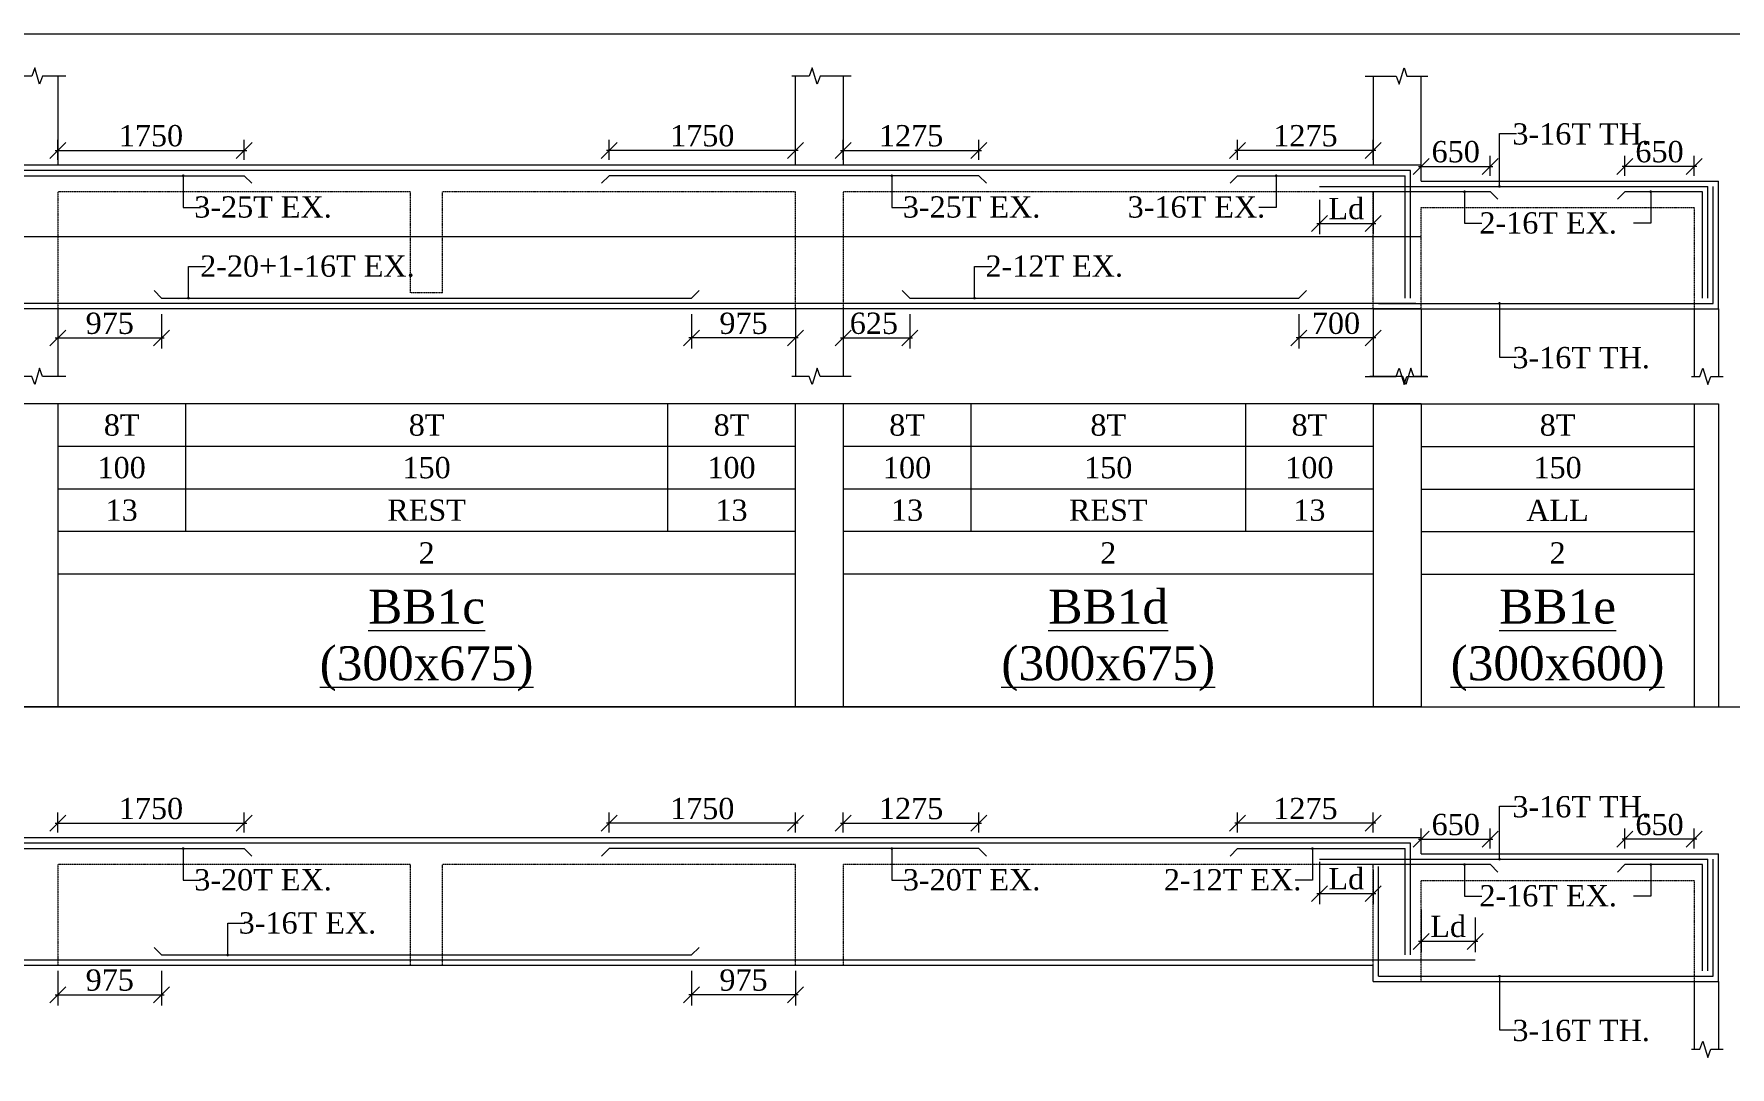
# Model space of a CAD drawing. Header units: inches. Extents: x 11017527 to 11245450, y -2821070 to -2693013.
# Drawn here: x 11069366 to 11085304, y -2703074 to -2693363 of the extents above; entities that cross this region are included whole.
import ezdxf
from ezdxf.enums import TextEntityAlignment as Align

# ---------------------------------------------------------------- set-up
doc = ezdxf.new("R2010")
doc.units = ezdxf.units.IN
doc.header["$LTSCALE"] = 0.5
doc.header["$MEASUREMENT"] = 0
doc.linetypes.add('HIDDEN', pattern=[9.525, 6.35, -3.175])
doc.layers.get('0').update_dxf_attribs({"lineweight": 0})
for name, color, linetype, lineweight in [('S-CUT OUT LINE', 9, 'Continuous', 9), ('S-DIM L.S.', 4, 'Continuous', 9), ('S-L.S.SECTION', 5, 'Continuous', 9), ('S-L.S.SLAB LINE', 8, 'HIDDEN', 5), ('S-L.S.STEEL', 6, 'Continuous', 15), ('S-SECTION MARK', 7, 'Continuous', 0), ('S-SHEET', 251, 'Continuous', 0), ('S-TEXT', 7, 'Continuous', 0), ('S-TEXT L.S. BEAM NO.', 30, 'Continuous', 5), ('S-TEXT. L.S.', 7, 'Continuous', 13)]:
    doc.layers.add(name, color=color, linetype=linetype, lineweight=lineweight)
doc.styles.add('135', font='arial.ttf', dxfattribs={"width": 0.8, "height": 135})
doc.styles.get("Standard").update_dxf_attribs({"font": 'times.ttf'})
doc.styles.add('TEXT', font='times.ttf')
doc.dimstyles.new('75', dxfattribs={"dimtxt": 135, "dimasz": 90, "dimexe": 0.1, "dimexo": 0.03, "dimgap": 0.09, "dimtad": 1, "dimdec": 0, "dimzin": 0, "dimdsep": 46, "dimtxsty": '135', "dimblk": 'ARCHTICK', "dimcen": 0.09, "dimclrd": 256, "dimclre": 256, "dimclrt": 256, "dimadec": 0, "dimazin": 0, "dimtfac": 1, "dimtdec": 0, "dimtofl": 0, "dimtmove": 1, "dimatfit": 3, "dimldrblk": 'DOTSMALL', "dimfxl": 1, "dimtolj": 1, "dimtzin": 0, "dimlwd": -1, "dimlwe": -1, "dimarcsym": 0})
doc.dimstyles.new('SETU_1', dxfattribs={"dimtxt": 200, "dimasz": 150, "dimexe": 100, "dimexo": 50, "dimgap": 35, "dimtad": 1, "dimdec": 0, "dimzin": 0, "dimdsep": 46, "dimtxsty": 'Standard', "dimblk": 'OBLIQUE', "dimcen": 150, "dimdle": 25, "dimclrd": 4, "dimclre": 7, "dimclrt": 256, "dimadec": 0, "dimazin": 0, "dimtfac": 1, "dimtdec": 0, "dimtofl": 0, "dimtmove": 1, "dimatfit": 3, "dimfxl": 1, "dimtolj": 1, "dimtzin": 0, "dimlwd": -1, "dimlwe": 5, "dimarcsym": 1})

# ---------------------------------------------------------------- blocks, each defined once
blk = doc.blocks.new('_Oblique')
at = {"color": 0, "linetype": 'ByBlock', "lineweight": -2}
blk.add_line((-0.5, -0.5), (0.5, 0.5), dxfattribs=at)
blk = doc.blocks.new('*D451')
at = {"layer": 'S-DIM L.S.', "color": 7, "lineweight": 5, "transparency": 16777216}
for p, q in [((11080676, -2694546), (11080676, -2694358)), ((11081951, -2694546), (11081951, -2694358))]:
    blk.add_line(p, q, dxfattribs=at)
at = {"layer": 'S-DIM L.S.', "color": 7, "transparency": 16777216}
blk.add_line((11081976, -2694458), (11080651, -2694458), dxfattribs=at)
at = {"layer": 'S-DIM L.S.', "color": 7, "transparency": 16777216, "xscale": 150, "yscale": 150, "zscale": 150, "rotation": 180}
blk.add_blockref('_Oblique', (11080676, -2694458), dxfattribs=at)
at = {"layer": 'S-DIM L.S.', "color": 7, "transparency": 16777216, "xscale": 150, "yscale": 150, "zscale": 150}
blk.add_blockref('_Oblique', (11081951, -2694458), dxfattribs=at)
at = {"layer": 'S-DIM L.S.', "transparency": 16777216, "insert": (11081314, -2694321), "char_height": 200, "attachment_point": 5, "style": 'TEXT'}
blk.add_mtext('\\A1;1275', dxfattribs=at)
blk = doc.blocks.new('*D452')
at = {"layer": 'S-DIM L.S.', "color": 7, "lineweight": 5, "transparency": 16777216}
for p, q in [((11081251, -2695996), (11081251, -2696321)), ((11081951, -2695996), (11081951, -2696321))]:
    blk.add_line(p, q, dxfattribs=at)
at = {"layer": 'S-DIM L.S.', "color": 7, "transparency": 16777216}
blk.add_line((11081976, -2696221), (11081226, -2696221), dxfattribs=at)
at = {"layer": 'S-DIM L.S.', "color": 7, "transparency": 16777216, "xscale": 150, "yscale": 150, "zscale": 150, "rotation": 180}
blk.add_blockref('_Oblique', (11081251, -2696221), dxfattribs=at)
at = {"layer": 'S-DIM L.S.', "color": 7, "transparency": 16777216, "xscale": 150, "yscale": 150, "zscale": 150}
blk.add_blockref('_Oblique', (11081951, -2696221), dxfattribs=at)
at = {"layer": 'S-DIM L.S.', "transparency": 16777216, "insert": (11081601, -2696084), "char_height": 200, "attachment_point": 5, "style": 'TEXT'}
blk.add_mtext('\\A1;700', dxfattribs=at)
blk = doc.blocks.new('*D453')
at = {"layer": 'S-DIM L.S.', "color": 7, "lineweight": 5, "transparency": 16777216}
for p, q in [((11076971, -2694546), (11076971, -2694358)), ((11078246, -2694546), (11078246, -2694358))]:
    blk.add_line(p, q, dxfattribs=at)
at = {"layer": 'S-DIM L.S.', "color": 7, "transparency": 16777216}
blk.add_line((11076946, -2694458), (11078271, -2694458), dxfattribs=at)
at = {"layer": 'S-DIM L.S.', "color": 7, "transparency": 16777216, "xscale": 150, "yscale": 150, "zscale": 150, "rotation": 180}
blk.add_blockref('_Oblique', (11076971, -2694458), dxfattribs=at)
at = {"layer": 'S-DIM L.S.', "color": 7, "transparency": 16777216, "xscale": 150, "yscale": 150, "zscale": 150}
blk.add_blockref('_Oblique', (11078246, -2694458), dxfattribs=at)
at = {"layer": 'S-DIM L.S.', "transparency": 16777216, "insert": (11077609, -2694321), "char_height": 200, "attachment_point": 5, "style": 'TEXT'}
blk.add_mtext('\\A1;1275', dxfattribs=at)
blk = doc.blocks.new('*D454')
at = {"layer": 'S-DIM L.S.', "color": 7, "lineweight": 5, "transparency": 16777216}
for p, q in [((11076971, -2695996), (11076971, -2696321)), ((11077596, -2695996), (11077596, -2696321))]:
    blk.add_line(p, q, dxfattribs=at)
at = {"layer": 'S-DIM L.S.', "color": 7, "transparency": 16777216}
blk.add_line((11076946, -2696221), (11077621, -2696221), dxfattribs=at)
at = {"layer": 'S-DIM L.S.', "color": 7, "transparency": 16777216, "xscale": 150, "yscale": 150, "zscale": 150, "rotation": 180}
blk.add_blockref('_Oblique', (11076971, -2696221), dxfattribs=at)
at = {"layer": 'S-DIM L.S.', "color": 7, "transparency": 16777216, "xscale": 150, "yscale": 150, "zscale": 150}
blk.add_blockref('_Oblique', (11077596, -2696221), dxfattribs=at)
at = {"layer": 'S-DIM L.S.', "transparency": 16777216, "insert": (11077259, -2696084), "char_height": 200, "attachment_point": 5, "style": 'TEXT'}
blk.add_mtext('\\A1;625', dxfattribs=at)
blk = doc.blocks.new('*D455')
at = {"layer": 'S-DIM L.S.', "color": 7, "lineweight": 5, "transparency": 16777216}
for p, q in [((11074771, -2694546), (11074771, -2694358)), ((11076521, -2694546), (11076521, -2694358))]:
    blk.add_line(p, q, dxfattribs=at)
at = {"layer": 'S-DIM L.S.', "color": 7, "transparency": 16777216}
blk.add_line((11076546, -2694458), (11074746, -2694458), dxfattribs=at)
at = {"layer": 'S-DIM L.S.', "color": 7, "transparency": 16777216, "xscale": 150, "yscale": 150, "zscale": 150, "rotation": 180}
blk.add_blockref('_Oblique', (11074771, -2694458), dxfattribs=at)
at = {"layer": 'S-DIM L.S.', "color": 7, "transparency": 16777216, "xscale": 150, "yscale": 150, "zscale": 150}
blk.add_blockref('_Oblique', (11076521, -2694458), dxfattribs=at)
at = {"layer": 'S-DIM L.S.', "transparency": 16777216, "insert": (11075646, -2694321), "char_height": 200, "attachment_point": 5, "style": 'TEXT'}
blk.add_mtext('\\A1;1750', dxfattribs=at)
blk = doc.blocks.new('*D456')
at = {"layer": 'S-DIM L.S.', "color": 7, "lineweight": 5, "transparency": 16777216}
for p, q in [((11075546, -2695996), (11075546, -2696321)), ((11076521, -2695996), (11076521, -2696321))]:
    blk.add_line(p, q, dxfattribs=at)
at = {"layer": 'S-DIM L.S.', "color": 7, "transparency": 16777216}
blk.add_line((11076546, -2696221), (11075521, -2696221), dxfattribs=at)
at = {"layer": 'S-DIM L.S.', "color": 7, "transparency": 16777216, "xscale": 150, "yscale": 150, "zscale": 150, "rotation": 180}
blk.add_blockref('_Oblique', (11075546, -2696221), dxfattribs=at)
at = {"layer": 'S-DIM L.S.', "color": 7, "transparency": 16777216, "xscale": 150, "yscale": 150, "zscale": 150}
blk.add_blockref('_Oblique', (11076521, -2696221), dxfattribs=at)
at = {"layer": 'S-DIM L.S.', "transparency": 16777216, "insert": (11076034, -2696084), "char_height": 200, "attachment_point": 5, "style": 'TEXT'}
blk.add_mtext('\\A1;975', dxfattribs=at)
blk = doc.blocks.new('*D457')
at = {"layer": 'S-DIM L.S.', "color": 7, "lineweight": 5, "transparency": 16777216}
for p, q in [((11069591, -2694546), (11069591, -2694358)), ((11071341, -2694546), (11071341, -2694358))]:
    blk.add_line(p, q, dxfattribs=at)
at = {"layer": 'S-DIM L.S.', "color": 7, "transparency": 16777216}
blk.add_line((11069566, -2694458), (11071366, -2694458), dxfattribs=at)
at = {"layer": 'S-DIM L.S.', "color": 7, "transparency": 16777216, "xscale": 150, "yscale": 150, "zscale": 150, "rotation": 180}
blk.add_blockref('_Oblique', (11069591, -2694458), dxfattribs=at)
at = {"layer": 'S-DIM L.S.', "color": 7, "transparency": 16777216, "xscale": 150, "yscale": 150, "zscale": 150}
blk.add_blockref('_Oblique', (11071341, -2694458), dxfattribs=at)
at = {"layer": 'S-DIM L.S.', "transparency": 16777216, "insert": (11070466, -2694321), "char_height": 200, "attachment_point": 5, "style": 'TEXT'}
blk.add_mtext('\\A1;1750', dxfattribs=at)
blk = doc.blocks.new('*D458')
at = {"layer": 'S-DIM L.S.', "color": 7, "lineweight": 5, "transparency": 16777216}
for p, q in [((11069591, -2695996), (11069591, -2696321)), ((11070566, -2695996), (11070566, -2696321))]:
    blk.add_line(p, q, dxfattribs=at)
at = {"layer": 'S-DIM L.S.', "color": 7, "transparency": 16777216}
blk.add_line((11069566, -2696221), (11070591, -2696221), dxfattribs=at)
at = {"layer": 'S-DIM L.S.', "color": 7, "transparency": 16777216, "xscale": 150, "yscale": 150, "zscale": 150, "rotation": 180}
blk.add_blockref('_Oblique', (11069591, -2696221), dxfattribs=at)
at = {"layer": 'S-DIM L.S.', "color": 7, "transparency": 16777216, "xscale": 150, "yscale": 150, "zscale": 150}
blk.add_blockref('_Oblique', (11070566, -2696221), dxfattribs=at)
at = {"layer": 'S-DIM L.S.', "transparency": 16777216, "insert": (11070079, -2696084), "char_height": 200, "attachment_point": 5, "style": 'TEXT'}
blk.add_mtext('\\A1;975', dxfattribs=at)
blk = doc.blocks.new('_ArchTick')
at = {"color": 0, "linetype": 'ByBlock', "const_width": 0.15}
blk.add_lwpolyline([(-0.5, -0.5), (0.5, 0.5)], dxfattribs=at)
blk = doc.blocks.new('*D461')
at = {"layer": 'S-DIM L.S.', "color": 7, "lineweight": 5, "transparency": 16777216}
for p, q in [((11084316, -2694696), (11084316, -2694508)), ((11084966, -2694696), (11084966, -2694508))]:
    blk.add_line(p, q, dxfattribs=at)
at = {"layer": 'S-DIM L.S.', "color": 7, "transparency": 16777216}
blk.add_line((11084991, -2694608), (11084291, -2694608), dxfattribs=at)
at = {"layer": 'S-DIM L.S.', "color": 7, "transparency": 16777216, "xscale": 150, "yscale": 150, "zscale": 150, "rotation": 180}
blk.add_blockref('_Oblique', (11084316, -2694608), dxfattribs=at)
at = {"layer": 'S-DIM L.S.', "color": 7, "transparency": 16777216, "xscale": 150, "yscale": 150, "zscale": 150}
blk.add_blockref('_Oblique', (11084966, -2694608), dxfattribs=at)
at = {"layer": 'S-DIM L.S.', "transparency": 16777216, "insert": (11084641, -2694471), "char_height": 200, "attachment_point": 5, "style": 'TEXT'}
blk.add_mtext('\\A1;650', dxfattribs=at)
blk = doc.blocks.new('*D462')
at = {"layer": 'S-DIM L.S.', "color": 7, "lineweight": 5, "transparency": 16777216}
for p, q in [((11082401, -2694696), (11082401, -2694508)), ((11083051, -2694696), (11083051, -2694508))]:
    blk.add_line(p, q, dxfattribs=at)
at = {"layer": 'S-DIM L.S.', "color": 7, "transparency": 16777216}
blk.add_line((11082376, -2694608), (11083076, -2694608), dxfattribs=at)
at = {"layer": 'S-DIM L.S.', "color": 7, "transparency": 16777216, "xscale": 150, "yscale": 150, "zscale": 150, "rotation": 180}
blk.add_blockref('_Oblique', (11082401, -2694608), dxfattribs=at)
at = {"layer": 'S-DIM L.S.', "color": 7, "transparency": 16777216, "xscale": 150, "yscale": 150, "zscale": 150}
blk.add_blockref('_Oblique', (11083051, -2694608), dxfattribs=at)
at = {"layer": 'S-DIM L.S.', "transparency": 16777216, "insert": (11082726, -2694471), "char_height": 200, "attachment_point": 5, "style": 'TEXT'}
blk.add_mtext('\\A1;650', dxfattribs=at)
blk = doc.blocks.new('*D391')
at = {"layer": 'S-DIM L.S.', "color": 7, "lineweight": 5, "transparency": 16777216}
for p, q in [((11081951, -2694846), (11081951, -2695245)), ((11081445, -2694921), (11081445, -2695245))]:
    blk.add_line(p, q, dxfattribs=at)
at = {"layer": 'S-DIM L.S.', "color": 7, "transparency": 16777216}
blk.add_line((11081420, -2695145), (11081976, -2695145), dxfattribs=at)
at = {"layer": 'S-DIM L.S.', "color": 7, "transparency": 16777216, "xscale": 150, "yscale": 150, "zscale": 150, "rotation": 180}
blk.add_blockref('_Oblique', (11081445, -2695145), dxfattribs=at)
at = {"layer": 'S-DIM L.S.', "color": 7, "transparency": 16777216, "xscale": 150, "yscale": 150, "zscale": 150}
blk.add_blockref('_Oblique', (11081951, -2695145), dxfattribs=at)
at = {"layer": 'S-DIM L.S.', "transparency": 16777216, "insert": (11081698, -2695006), "char_height": 200, "attachment_point": 5, "style": 'TEXT'}
blk.add_mtext('\\A1;Ld', dxfattribs=at)
blk = doc.blocks.new('*D399')
at = {"layer": 'S-DIM L.S.', "color": 7, "transparency": 16777216}
blk.add_line((11084991, -2700932), (11084291, -2700932), dxfattribs=at)
at = {"layer": 'S-DIM L.S.', "color": 7, "lineweight": 5, "transparency": 16777216}
for p, q in [((11084316, -2701020), (11084316, -2700832)), ((11084966, -2701020), (11084966, -2700832))]:
    blk.add_line(p, q, dxfattribs=at)
at = {"layer": 'S-DIM L.S.', "color": 7, "transparency": 16777216, "xscale": 150, "yscale": 150, "zscale": 150, "rotation": 180}
blk.add_blockref('_Oblique', (11084316, -2700932), dxfattribs=at)
at = {"layer": 'S-DIM L.S.', "color": 7, "transparency": 16777216, "xscale": 150, "yscale": 150, "zscale": 150}
blk.add_blockref('_Oblique', (11084966, -2700932), dxfattribs=at)
at = {"layer": 'S-DIM L.S.', "transparency": 16777216, "insert": (11084641, -2700795), "char_height": 200, "attachment_point": 5, "style": 'TEXT'}
blk.add_mtext('\\A1;650', dxfattribs=at)
blk = doc.blocks.new('*D400')
at = {"layer": 'S-DIM L.S.', "color": 7, "transparency": 16777216}
blk.add_line((11082376, -2700932), (11083076, -2700932), dxfattribs=at)
at = {"layer": 'S-DIM L.S.', "color": 7, "lineweight": 5, "transparency": 16777216}
for p, q in [((11082401, -2701020), (11082401, -2700832)), ((11083051, -2701020), (11083051, -2700832))]:
    blk.add_line(p, q, dxfattribs=at)
at = {"layer": 'S-DIM L.S.', "color": 7, "transparency": 16777216, "xscale": 150, "yscale": 150, "zscale": 150, "rotation": 180}
blk.add_blockref('_Oblique', (11082401, -2700932), dxfattribs=at)
at = {"layer": 'S-DIM L.S.', "color": 7, "transparency": 16777216, "xscale": 150, "yscale": 150, "zscale": 150}
blk.add_blockref('_Oblique', (11083051, -2700932), dxfattribs=at)
at = {"layer": 'S-DIM L.S.', "transparency": 16777216, "insert": (11082726, -2700795), "char_height": 200, "attachment_point": 5, "style": 'TEXT'}
blk.add_mtext('\\A1;650', dxfattribs=at)
blk = doc.blocks.new('*D402')
at = {"layer": 'S-DIM L.S.', "color": 7, "transparency": 16777216}
blk.add_line((11081976, -2700782), (11080651, -2700782), dxfattribs=at)
at = {"layer": 'S-DIM L.S.', "color": 7, "lineweight": 5, "transparency": 16777216}
for p, q in [((11080676, -2700870), (11080676, -2700682)), ((11081951, -2700870), (11081951, -2700682))]:
    blk.add_line(p, q, dxfattribs=at)
at = {"layer": 'S-DIM L.S.', "color": 7, "transparency": 16777216, "xscale": 150, "yscale": 150, "zscale": 150, "rotation": 180}
blk.add_blockref('_Oblique', (11080676, -2700782), dxfattribs=at)
at = {"layer": 'S-DIM L.S.', "color": 7, "transparency": 16777216, "xscale": 150, "yscale": 150, "zscale": 150}
blk.add_blockref('_Oblique', (11081951, -2700782), dxfattribs=at)
at = {"layer": 'S-DIM L.S.', "transparency": 16777216, "insert": (11081314, -2700645), "char_height": 200, "attachment_point": 5, "style": 'TEXT'}
blk.add_mtext('\\A1;1275', dxfattribs=at)
blk = doc.blocks.new('*D403')
at = {"layer": 'S-DIM L.S.', "color": 7, "transparency": 16777216}
blk.add_line((11076946, -2700782), (11078271, -2700782), dxfattribs=at)
at = {"layer": 'S-DIM L.S.', "color": 7, "lineweight": 5, "transparency": 16777216}
for p, q in [((11076971, -2700870), (11076971, -2700682)), ((11078246, -2700870), (11078246, -2700682))]:
    blk.add_line(p, q, dxfattribs=at)
at = {"layer": 'S-DIM L.S.', "color": 7, "transparency": 16777216, "xscale": 150, "yscale": 150, "zscale": 150, "rotation": 180}
blk.add_blockref('_Oblique', (11076971, -2700782), dxfattribs=at)
at = {"layer": 'S-DIM L.S.', "color": 7, "transparency": 16777216, "xscale": 150, "yscale": 150, "zscale": 150}
blk.add_blockref('_Oblique', (11078246, -2700782), dxfattribs=at)
at = {"layer": 'S-DIM L.S.', "transparency": 16777216, "insert": (11077609, -2700645), "char_height": 200, "attachment_point": 5, "style": 'TEXT'}
blk.add_mtext('\\A1;1275', dxfattribs=at)
blk = doc.blocks.new('*D404')
at = {"layer": 'S-DIM L.S.', "color": 7, "transparency": 16777216}
blk.add_line((11076546, -2700782), (11074746, -2700782), dxfattribs=at)
at = {"layer": 'S-DIM L.S.', "color": 7, "lineweight": 5, "transparency": 16777216}
for p, q in [((11074771, -2700870), (11074771, -2700682)), ((11076521, -2700870), (11076521, -2700682))]:
    blk.add_line(p, q, dxfattribs=at)
at = {"layer": 'S-DIM L.S.', "color": 7, "transparency": 16777216, "xscale": 150, "yscale": 150, "zscale": 150, "rotation": 180}
blk.add_blockref('_Oblique', (11074771, -2700782), dxfattribs=at)
at = {"layer": 'S-DIM L.S.', "color": 7, "transparency": 16777216, "xscale": 150, "yscale": 150, "zscale": 150}
blk.add_blockref('_Oblique', (11076521, -2700782), dxfattribs=at)
at = {"layer": 'S-DIM L.S.', "transparency": 16777216, "insert": (11075646, -2700645), "char_height": 200, "attachment_point": 5, "style": 'TEXT'}
blk.add_mtext('\\A1;1750', dxfattribs=at)
blk = doc.blocks.new('*D405')
at = {"layer": 'S-DIM L.S.', "color": 7, "lineweight": 5, "transparency": 16777216}
for p, q in [((11075546, -2702170), (11075546, -2702494)), ((11076521, -2702170), (11076521, -2702494))]:
    blk.add_line(p, q, dxfattribs=at)
at = {"layer": 'S-DIM L.S.', "color": 7, "transparency": 16777216}
blk.add_line((11076546, -2702394), (11075521, -2702394), dxfattribs=at)
at = {"layer": 'S-DIM L.S.', "color": 7, "transparency": 16777216, "xscale": 150, "yscale": 150, "zscale": 150, "rotation": 180}
blk.add_blockref('_Oblique', (11075546, -2702394), dxfattribs=at)
at = {"layer": 'S-DIM L.S.', "color": 7, "transparency": 16777216, "xscale": 150, "yscale": 150, "zscale": 150}
blk.add_blockref('_Oblique', (11076521, -2702394), dxfattribs=at)
at = {"layer": 'S-DIM L.S.', "transparency": 16777216, "insert": (11076034, -2702257), "char_height": 200, "attachment_point": 5, "style": 'TEXT'}
blk.add_mtext('\\A1;975', dxfattribs=at)
blk = doc.blocks.new('*D406')
at = {"layer": 'S-DIM L.S.', "color": 7, "transparency": 16777216}
blk.add_line((11069566, -2700782), (11071366, -2700782), dxfattribs=at)
at = {"layer": 'S-DIM L.S.', "color": 7, "lineweight": 5, "transparency": 16777216}
for p, q in [((11069591, -2700870), (11069591, -2700682)), ((11071341, -2700870), (11071341, -2700682))]:
    blk.add_line(p, q, dxfattribs=at)
at = {"layer": 'S-DIM L.S.', "color": 7, "transparency": 16777216, "xscale": 150, "yscale": 150, "zscale": 150, "rotation": 180}
blk.add_blockref('_Oblique', (11069591, -2700782), dxfattribs=at)
at = {"layer": 'S-DIM L.S.', "color": 7, "transparency": 16777216, "xscale": 150, "yscale": 150, "zscale": 150}
blk.add_blockref('_Oblique', (11071341, -2700782), dxfattribs=at)
at = {"layer": 'S-DIM L.S.', "transparency": 16777216, "insert": (11070466, -2700645), "char_height": 200, "attachment_point": 5, "style": 'TEXT'}
blk.add_mtext('\\A1;1750', dxfattribs=at)
blk = doc.blocks.new('*D407')
at = {"layer": 'S-DIM L.S.', "color": 7, "lineweight": 5, "transparency": 16777216}
for p, q in [((11069591, -2702170), (11069591, -2702494)), ((11070566, -2702170), (11070566, -2702494))]:
    blk.add_line(p, q, dxfattribs=at)
at = {"layer": 'S-DIM L.S.', "color": 7, "transparency": 16777216}
blk.add_line((11069566, -2702394), (11070591, -2702394), dxfattribs=at)
at = {"layer": 'S-DIM L.S.', "color": 7, "transparency": 16777216, "xscale": 150, "yscale": 150, "zscale": 150, "rotation": 180}
blk.add_blockref('_Oblique', (11069591, -2702394), dxfattribs=at)
at = {"layer": 'S-DIM L.S.', "color": 7, "transparency": 16777216, "xscale": 150, "yscale": 150, "zscale": 150}
blk.add_blockref('_Oblique', (11070566, -2702394), dxfattribs=at)
at = {"layer": 'S-DIM L.S.', "transparency": 16777216, "insert": (11070079, -2702257), "char_height": 200, "attachment_point": 5, "style": 'TEXT'}
blk.add_mtext('\\A1;975', dxfattribs=at)
blk = doc.blocks.new('*D411')
at = {"layer": 'S-DIM L.S.', "color": 7, "lineweight": 5, "transparency": 16777216}
for p, q in [((11082401, -2701593), (11082401, -2701993)), ((11082908, -2701668), (11082908, -2701993))]:
    blk.add_line(p, q, dxfattribs=at)
at = {"layer": 'S-DIM L.S.', "color": 7, "transparency": 16777216}
blk.add_line((11082933, -2701893), (11082376, -2701893), dxfattribs=at)
at = {"layer": 'S-DIM L.S.', "color": 7, "transparency": 16777216, "xscale": 150, "yscale": 150, "zscale": 150, "rotation": 180}
blk.add_blockref('_Oblique', (11082401, -2701893), dxfattribs=at)
at = {"layer": 'S-DIM L.S.', "color": 7, "transparency": 16777216, "xscale": 150, "yscale": 150, "zscale": 150}
blk.add_blockref('_Oblique', (11082908, -2701893), dxfattribs=at)
at = {"layer": 'S-DIM L.S.', "transparency": 16777216, "insert": (11082655, -2701753), "char_height": 200, "attachment_point": 5, "style": 'TEXT'}
blk.add_mtext('\\A1;Ld', dxfattribs=at)
blk = doc.blocks.new('*D412')
at = {"layer": 'S-DIM L.S.', "color": 7, "lineweight": 5, "transparency": 16777216}
for p, q in [((11081445, -2701145), (11081445, -2701544)), ((11081951, -2701220), (11081951, -2701544))]:
    blk.add_line(p, q, dxfattribs=at)
at = {"layer": 'S-DIM L.S.', "color": 7, "transparency": 16777216}
blk.add_line((11081976, -2701444), (11081420, -2701444), dxfattribs=at)
at = {"layer": 'S-DIM L.S.', "color": 7, "transparency": 16777216, "xscale": 150, "yscale": 150, "zscale": 150, "rotation": 180}
blk.add_blockref('_Oblique', (11081445, -2701444), dxfattribs=at)
at = {"layer": 'S-DIM L.S.', "color": 7, "transparency": 16777216, "xscale": 150, "yscale": 150, "zscale": 150}
blk.add_blockref('_Oblique', (11081951, -2701444), dxfattribs=at)
at = {"layer": 'S-DIM L.S.', "transparency": 16777216, "insert": (11081698, -2701305), "char_height": 200, "attachment_point": 5, "style": 'TEXT'}
blk.add_mtext('\\A1;Ld', dxfattribs=at)

msp = doc.modelspace()

# ---------------------------------------------------------------- linework, layer by layer
at = {"layer": 'S-CUT OUT LINE'}
for points, elevation in [([(11069666.365, -2693759.554), (11069448.086, -2693759.554), (11069420.116, -2693836.402), (11069373.439, -2693682.706), (11069345.469, -2693759.554), (11069108.846, -2693759.554)], 0.046), ([(11077046.365, -2693759.554), (11076753.086, -2693759.554), (11076725.116, -2693836.402), (11076678.439, -2693682.706), (11076650.469, -2693759.554), (11076488.846, -2693759.554)], 0.046), ([(11081876.365, -2693759.554), (11082165.573, -2693759.554), (11082193.543, -2693836.402), (11082240.22, -2693682.706), (11082268.191, -2693759.554), (11082464.351, -2693759.554)], 0.008), ([(11069666.365, -2696582.323), (11069448.086, -2696582.323), (11069420.116, -2696505.476), (11069373.439, -2696659.171), (11069345.469, -2696582.323), (11069108.846, -2696582.323)], 0.046), ([(11077046.365, -2696582.323), (11076753.086, -2696582.323), (11076725.116, -2696505.476), (11076678.439, -2696659.171), (11076650.469, -2696582.323), (11076488.846, -2696582.323)], 0.046), ([(11081876.365, -2696582.371), (11082165.573, -2696582.371), (11082193.543, -2696505.524), (11082240.22, -2696659.219), (11082268.191, -2696582.371), (11082464.351, -2696582.371)], 0.018), ([(11082456.698, -2696582.323), (11082333.086, -2696582.323), (11082305.116, -2696505.476), (11082258.439, -2696659.171), (11082230.469, -2696582.323), (11081918.842, -2696582.323)], 0.046), ([(11084941.26, -2696582.385), (11085019.8, -2696582.385), (11085047.771, -2696505.537), (11085094.448, -2696659.233), (11085122.418, -2696582.385), (11085238.36, -2696582.385)], 0.021), ([(11084941.26, -2702906.098), (11085019.8, -2702906.098), (11085047.771, -2702829.25), (11085094.448, -2702982.945), (11085122.418, -2702906.098), (11085238.36, -2702906.098)], 0.054)]:
    msp.add_lwpolyline(points, dxfattribs=dict(at, elevation=elevation))
at = {"layer": 'S-L.S.SECTION', "color": 1}
for p, q in [((11069591.365, -2693759.554, 0.041), (11069591.365, -2694595.939, 0.041)), ((11076521.365, -2694595.939, 0.024), (11076521.365, -2693759.554, 0.024)), ((11076971.365, -2693759.554, 0.024), (11076971.365, -2694595.939, 0.024)), ((11081951.365, -2693759.554, 0.008), (11081951.365, -2694595.939, 0.008)), ((11082401.365, -2694595.939, -0.021), (11082401.365, -2693759.554, -0.021)), ((11069591.365, -2695945.939, 0.041), (11069591.365, -2696582.323, 0.041)), ((11076521.365, -2695945.939, 0.024), (11076521.365, -2696582.323, 0.024)), ((11076971.365, -2695945.939, 0.024), (11076971.365, -2696582.323, 0.024)), ((11081951.365, -2695945.939, 0.024), (11081951.365, -2696582.323, 0.024)), ((11081951.365, -2695945.939, 0.03), (11081951.365, -2696582.371, 0.018)), ((11082401.365, -2695945.939, 0.024), (11082401.365, -2696582.323, 0.024)), ((11082401.365, -2695945.939, 0.001), (11082401.365, -2696582.371, -0.011)), ((11084965.782, -2695945.952, 0.034), (11084965.782, -2696582.385, 0.021)), ((11085195.782, -2695945.904, -0.001), (11085195.782, -2696582.337, -0.013)), ((11084965.782, -2702269.665, 0.067), (11084965.782, -2702906.098, 0.055)), ((11085195.782, -2702269.617, 0.032), (11085195.782, -2702906.049, 0.02))]:
    msp.add_line(p, q, dxfattribs=at)
at = {"layer": 'S-L.S.SECTION', "color": 5}
for p, q in [((11082401.365, -2694595.939, 0.008), (11063711.365, -2694595.939, 0.024)), ((11082401.365, -2694745.982, 0.024), (11082401.365, -2694595.939, 0.024)), ((11082401.365, -2694745.982, -0.005), (11085195.782, -2694745.952, -0.013)), ((11085195.782, -2695945.904, -0.001), (11085195.782, -2694745.952, -0.013)), ((11082401.365, -2695945.939, 0.008), (11061260.654, -2695945.939, 0.026)), ((11081951.365, -2695945.939, 0.008), (11085195.782, -2695945.904, -0.001)), ((11082401.365, -2700919.7, 0.018), (11063711.365, -2700919.7, 0.034)), ((11082401.365, -2701069.665, 0.034), (11082401.365, -2700919.7, 0.034)), ((11082401.365, -2701069.665, 0.034), (11085195.782, -2701069.665, 0.02)), ((11085195.782, -2702269.617, 0.032), (11085195.782, -2701069.665, 0.02)), ((11081951.361, -2702119.693, 0.034), (11064161.365, -2702119.693, 0.034)), ((11081951.365, -2702269.651, 0.06), (11081951.365, -2702119.693, 0.034)), ((11081951.365, -2702269.617, 0.06), (11085195.782, -2702269.617, 0.032)), ((11082401.365, -2702269.647, 0.036), (11082401.365, -2702269.647, 0.034))]:
    msp.add_line(p, q, dxfattribs=at)
at = {"layer": 'S-L.S.SLAB LINE', "linetype": 'HIDDEN', "ltscale": 0.8}
for p, q in [((11072906.365, -2694845.94, 0.032), (11069591.365, -2694845.94, 0.035)), ((11069591.365, -2694845.94, 0.024), (11069591.365, -2695945.939, 0.024)), ((11072906.365, -2695795.939, 0.024), (11072906.365, -2694845.94, 0.024)), ((11076521.365, -2694845.94, 0.029), (11073206.365, -2694845.94, 0.032)), ((11073206.365, -2695795.939, 0.024), (11073206.365, -2694845.94, 0.024)), ((11076521.365, -2695945.939, 0.024), (11076521.365, -2694845.94, 0.024)), ((11081951.361, -2694845.94, 0.024), (11076971.365, -2694845.94, 0.012)), ((11076971.365, -2694845.94, 0.007), (11076971.365, -2695945.939, 0.007)), ((11081951.361, -2695945.939, 0.024), (11081951.361, -2694845.94, 0.024)), ((11082401.365, -2694995.988, 0.004), (11084965.782, -2694995.956, 0.022)), ((11082401.365, -2695945.939, 0.001), (11082401.365, -2694995.988, -0.008)), ((11084965.782, -2694995.956, 0.007), (11084965.782, -2695945.904, 0.016)), ((11073206.365, -2695795.939, 0.016), (11072906.365, -2695795.939, 0.016)), ((11072906.365, -2701169.701, 0.043), (11069591.365, -2701169.701, 0.046)), ((11069591.365, -2701169.701, 0.034), (11069591.365, -2702119.693, 0.034)), ((11072906.365, -2702119.693, 0.034), (11072906.365, -2701169.701, 0.034)), ((11076521.365, -2701169.701, 0.04), (11073206.365, -2701169.701, 0.043)), ((11073206.365, -2702119.693, 0.034), (11073206.365, -2701169.701, 0.034)), ((11076521.365, -2702119.693, 0.034), (11076521.365, -2701169.701, 0.034)), ((11081951.361, -2701169.7, 0.035), (11076971.365, -2701169.701, 0.023)), ((11076971.365, -2701169.701, 0.018), (11076971.365, -2702119.693, 0.018)), ((11081951.361, -2702119.693, 0.034), (11081951.361, -2701169.7, 0.034)), ((11082401.365, -2701319.701, 0.037), (11084965.782, -2701319.669, 0.055)), ((11082401.365, -2702269.647, 0.034), (11082401.365, -2701319.701, 0.025)), ((11084965.782, -2701319.669, 0.04), (11084965.782, -2702269.617, 0.05))]:
    msp.add_line(p, q, dxfattribs=at)
at = {"layer": 'S-L.S.STEEL', "color": 1}
for p, q in [((11082301.365, -2694645.939, 0.008), (11063811.365, -2694645.939, 0.024)), ((11082301.365, -2695845.939, 0.024), (11082301.365, -2694645.939, 0.024)), ((11081444.978, -2694795.994, -0.002), (11085095.782, -2694795.952, -0.013)), ((11085095.782, -2695845.904, -0.001), (11085095.782, -2694795.952, -0.013)), ((11085145.782, -2695895.904, -0.001), (11085145.782, -2694795.952, -0.013)), ((11082351.365, -2695895.939, 0.008), (11059711.028, -2695895.939, 0.027)), ((11082001.365, -2695895.939, 0.008), (11085145.782, -2695895.904, -0.001)), ((11082301.365, -2700969.7, 0.018), (11063811.365, -2700969.7, 0.034)), ((11082301.365, -2702019.693, 0.034), (11082301.365, -2700969.7, 0.034)), ((11081444.978, -2701119.706, 0.031), (11085095.782, -2701119.665, 0.02)), ((11082001.365, -2702219.651, 0.058), (11082001.365, -2701189.75, 0.046)), ((11085095.782, -2702169.617, 0.032), (11085095.782, -2701119.665, 0.02)), ((11085145.782, -2702219.617, 0.032), (11085145.782, -2701119.665, 0.02)), ((11082907.744, -2702069.693, 0.018), (11063204.982, -2702069.693, 0.034)), ((11082001.365, -2702219.651, 0.041), (11085145.782, -2702219.617, 0.032))]:
    msp.add_line(p, q, dxfattribs=at)
at = {"layer": 'S-L.S.STEEL'}
for p, q in [((11067891.365, -2694695.939, 0.013), (11071341.365, -2694695.939, -0.027)), ((11071341.365, -2694695.939, 0.024), (11071412.373, -2694766.947, 0.024)), ((11074771.365, -2694695.939, 0.024), (11074700.356, -2694766.947, 0.024)), ((11078246.365, -2694695.939, 0.024), (11074771.365, -2694695.939, -0.027)), ((11078246.365, -2694695.939, 0.037), (11078317.373, -2694766.947, 0.037)), ((11080676.361, -2694695.939, 0.037), (11080605.352, -2694766.947, 0.037)), ((11080676.361, -2694695.939, 0.024), (11082251.365, -2694695.939, 0.007)), ((11082251.365, -2695845.939, 0.024), (11082251.365, -2694695.939, 0.024)), ((11083051.365, -2694845.995, -0.012), (11081444.978, -2694845.981, -0.027)), ((11083051.365, -2694845.995, -0.013), (11083122.373, -2694917.004, -0.013)), ((11084315.782, -2694845.943, 0.005), (11084244.773, -2694916.952, 0.005)), ((11085045.782, -2694845.952, -0.013), (11084315.782, -2694845.943, -0.008)), ((11085045.782, -2695845.904, -0.001), (11085045.782, -2694845.952, -0.013)), ((11082401.365, -2695270.939, 0.008), (11063711.365, -2695270.939, 0.024)), ((11070566.365, -2695845.939, 0.044), (11070495.356, -2695774.93, 0.044)), ((11075546.365, -2695845.939, 0.034), (11075617.373, -2695774.93, 0.034)), ((11077596.365, -2695845.939, 0.024), (11077525.356, -2695774.93, 0.024)), ((11081251.361, -2695845.939, 0.041), (11081322.369, -2695774.93, 0.041)), ((11070566.365, -2695845.939, 0.024), (11075546.365, -2695845.939, 0.024)), ((11077596.365, -2695845.939, -0.001), (11081251.361, -2695845.939, 0.024)), ((11067891.365, -2701019.7, 0.024), (11071341.365, -2701019.7, -0.016)), ((11071341.365, -2701019.7, 0.034), (11071412.373, -2701090.708, 0.034)), ((11074771.365, -2701019.7, 0.034), (11074700.356, -2701090.708, 0.034)), ((11078246.365, -2701019.7, 0.034), (11074771.365, -2701019.7, -0.016)), ((11078246.365, -2701019.7, 0.048), (11078317.373, -2701090.708, 0.048)), ((11080676.361, -2701019.7, 0.048), (11080605.352, -2701090.708, 0.048)), ((11080676.361, -2701019.7, 0.034), (11082251.365, -2701019.7, 0.017)), ((11082251.365, -2702019.693, 0.034), (11082251.365, -2701019.7, 0.034)), ((11083051.365, -2701169.708, 0.021), (11081444.978, -2701169.694, 0.007)), ((11083051.365, -2701169.708, 0.02), (11083122.373, -2701240.717, 0.02)), ((11084315.782, -2701169.656, 0.038), (11084244.773, -2701240.664, 0.038)), ((11085045.782, -2701169.665, 0.02), (11084315.782, -2701169.656, 0.025)), ((11085045.782, -2702169.617, 0.032), (11085045.782, -2701169.665, 0.02)), ((11070566.365, -2702019.693, 0.055), (11070495.356, -2701948.684, 0.055)), ((11070566.365, -2702019.693, 0.034), (11075546.365, -2702019.693, 0.034)), ((11075546.365, -2702019.693, 0.044), (11075617.373, -2701948.684, 0.044))]:
    msp.add_line(p, q, dxfattribs=at)
at = {"layer": 'S-SHEET'}
for p, q in [((11082400.811, -2696840.939, 0.007), (11063710.811, -2696840.939, 0.024)), ((11069590.811, -2696840.939, 0.007), (11069590.811, -2699686.726, 0.007)), ((11070790.811, -2696840.939, 0.007), (11070790.811, -2698040.939, 0.007)), ((11075320.811, -2696840.939, 0.007), (11075320.811, -2698040.939, 0.007)), ((11076520.811, -2696840.939, 0.007), (11076520.811, -2699686.726, 0.007)), ((11076970.811, -2696840.939, 0.012), (11076970.811, -2699686.726, 0.012)), ((11078170.811, -2696840.939, 0.007), (11078170.811, -2698040.939, 0.007)), ((11080750.811, -2696840.891, 0.007), (11080750.811, -2698040.939, 0.007)), ((11081950.811, -2696840.939, 0.007), (11081950.811, -2699686.726, 0.007)), ((11081950.811, -2696840.987, -0.004), (11085195.228, -2696840.952, -0.013)), ((11081950.811, -2696840.987, -0.016), (11081950.811, -2699686.774, -0.016)), ((11082400.811, -2696840.939, 0.007), (11082400.811, -2699686.726, 0.007)), ((11082400.811, -2696840.987, -0.028), (11082400.811, -2699686.774, -0.028)), ((11084965.228, -2696840.952, -0.013), (11084965.228, -2699686.74, -0.013)), ((11085195.228, -2696840.952, -0.03), (11085195.228, -2699686.74, -0.03)), ((11076520.811, -2697240.939, 0.023), (11069590.811, -2697240.939, 0.017)), ((11081950.811, -2697240.939, 0.024), (11076970.811, -2697240.939, 0.024)), ((11082400.811, -2697240.987, -0.019), (11084965.228, -2697240.952, -0.013)), ((11076520.811, -2697640.939, 0.023), (11069590.811, -2697640.939, 0.017)), ((11081950.811, -2697640.939, 0.024), (11076970.811, -2697640.939, 0.024)), ((11082400.811, -2697640.987, -0.019), (11084965.228, -2697640.952, -0.013)), ((11076520.811, -2698040.939, 0.023), (11069590.811, -2698040.939, 0.017)), ((11081950.811, -2698040.939, 0.024), (11076970.811, -2698040.939, 0.024)), ((11082400.811, -2698040.987, -0.019), (11084965.228, -2698040.952, -0.013)), ((11076520.811, -2698440.939, 0.023), (11069590.811, -2698440.939, 0.017)), ((11081950.811, -2698440.939, 0.024), (11076970.811, -2698440.939, 0.024)), ((11082400.811, -2698440.987, -0.019), (11084965.228, -2698440.952, -0.013)), ((11057421.852, -2699686.678, 0.001), (11115101.842, -2699686.678, 0.001)), ((11082400.811, -2699686.726, 0.007), (11063710.811, -2699686.726, 0.024)), ((11081950.811, -2699686.774, -0.004), (11085195.228, -2699686.74, -0.013))]:
    msp.add_line(p, q, dxfattribs=at)
msp.add_lwpolyline([(11115101.842, -2740705.393), (11057421.852, -2740705.393), (11057421.852, -2693362.917), (11115101.842, -2693362.917)], close=True, dxfattribs=at)

# ---------------------------------------------------------------- texts
at = {"layer": 'S-TEXT', "char_height": 200, "attachment_point": 5, "style": 'TEXT'}
for s, insert, width in [('8T', (11070190.811, -2697040.939, 0.014), 1200), ('8T', (11073055.811, -2697040.924, 0.018), 4530), ('8T', (11075920.811, -2697040.939, 0.014), 1200), ('8T', (11077570.811, -2697040.939, 0.014), 1200), ('8T', (11079460.811, -2697040.924, 0.018), 2580), ('8T', (11081350.811, -2697040.891, 0.014), 1200), ('8T', (11083683.02, -2697040.955, -0.015), 2564.41704), ('\\pt2025;100', (11070190.811, -2697440.939, 0.007), 1200), ('\\pxt9.000002;150', (11073055.811, -2697440.909, 0.009), 4530), ('\\pt2025;100', (11075920.811, -2697440.939, 0.007), 1200), ('\\pt2025;100', (11077570.811, -2697440.939, 0.007), 1200), ('\\pxt9.000002;150', (11079460.811, -2697440.909, 0.009), 2580), ('\\pt2025;100', (11081350.811, -2697440.891, 0.007), 1200), ('\\pxt9.000002;150', (11083683.02, -2697440.955, -0.013), 2564.41704), ('13', (11070190.811, -2697840.939, 0.006), 1200), ('REST', (11073055.811, -2697840.909, 0.009), 4530), ('13', (11075920.811, -2697840.939, 0.006), 1200), ('13', (11077570.811, -2697840.939, 0.006), 1200), ('REST', (11079460.811, -2697840.924, 0.017), 2580), ('13', (11081350.811, -2697840.891, 0.006), 1200), ('ALL', (11083683.02, -2697840.964, -0.013), 2564.41704), ('2', (11073055.811, -2698240.924, 0.015), 6930), ('2', (11079460.811, -2698240.924, 0.01), 4980), ('2', (11083683.02, -2698240.948, -0.014), 2564.41704)]:
    msp.add_mtext(s, dxfattribs=dict(at, insert=insert, width=width))
at = {"layer": 'S-TEXT L.S. BEAM NO.', "linetype": 'ByBlock', "char_height": 319.2745, "attachment_point": 5, "style": 'TEXT'}
for s, insert, width in [('{\\LBB1c\\P(300x675)}', (11073055.811, -2699063.818, 0.012), 6930), ('{\\LBB1d\\P(300x675)}', (11079460.811, -2699063.818, 0.021), 4980), ('{\\LBB1e\\P(300x600)}', (11083683.02, -2699063.848, -0.018), 2564.41704)]:
    msp.add_mtext(s, dxfattribs=dict(at, insert=insert, width=width))
at = {"layer": 'S-TEXT. L.S.', "style": 'TEXT'}
for s, p in [('3-16T TH.', (11083904.524, -2694402.792, -0.001)), ('3-25T EX.', (11071518.866, -2695089.358, -0.004)), ('3-25T EX.', (11078177.086, -2695089.358, -0.004)), ('3-16T EX.', (11080289.348, -2695089.358, -0.004)), ('2-16T EX.', (11083594.64, -2695239.406, -0.005)), ('2-20+1-16T EX.', (11071936.196, -2695645.079, 0)), ('2-12T EX.', (11078953.921, -2695645.079, 0)), ('3-16T TH.', (11083904.524, -2696505.421, 0.011)), ('3-16T TH.', (11083904.524, -2700726.505, 0.032)), ('3-20T EX.', (11071518.866, -2701413.119, 0.007)), ('3-20T EX.', (11078177.086, -2701413.119, 0.007)), ('2-12T EX.', (11080629.56, -2701413.119, 0.007)), ('2-16T EX.', (11083594.64, -2701563.119, 0.028)), ('3-16T EX.', (11071936.196, -2701818.833, 0.011)), ('3-16T TH.', (11083904.524, -2702829.133, 0.044))]:
    msp.add_text(s, height=200, dxfattribs=at).set_placement(p, align=Align.CENTER)

# ---------------------------------------------------------------- dimensions: what is measured, and where the dimension line sits
at = {"layer": 'S-DIM L.S.'}
for base, p1, p2, picture, middle in [((11071341.365, -2694457.787, 0.024), (11069591.365, -2694595.939, 0.024), (11071341.365, -2694595.939, 0.024), '*D457', (11070466.365, -2694320.768, 0.024)), ((11078246.365, -2694457.787, 0.058), (11076971.365, -2694595.939, 0.042), (11078246.365, -2694595.939, 0.037), '*D453', (11077608.865, -2694320.768, 0.058)), ((11083051.365, -2694607.844, -0.011), (11082401.365, -2694745.987, -0.011), (11083051.365, -2694745.995, -0.013), '*D462', (11082726.365, -2694471.113, -0.011)), ((11071341.365, -2700781.548, 0.034), (11069591.365, -2700919.7, 0.034), (11071341.365, -2700919.7, 0.034), '*D406', (11070466.365, -2700644.529, 0.034)), ((11078246.365, -2700781.548, 0.068), (11076971.365, -2700919.7, 0.052), (11078246.365, -2700919.7, 0.048), '*D403', (11077608.865, -2700644.529, 0.068)), ((11083051.365, -2700931.556, 0.022), (11082401.365, -2701069.7, 0.022), (11083051.365, -2701069.708, 0.02), '*D400', (11082726.365, -2700794.826, 0.022))]:
    dim = msp.add_linear_dim(base=base, p1=p1, p2=p2, dimstyle='SETU_1', override={"dimtxsty": 'TEXT', "dimblk": 'Oblique', "dimclrd": 7, "dimarcsym": 1}, dxfattribs=at)
    dim.commit()
    dim.dimension.update_dxf_attribs({"geometry": picture, "text_midpoint": middle})
for base, p1, p2, picture, middle in [((11074771.365, -2694457.787, 0.024), (11076521.365, -2694595.939, 0.024), (11074771.365, -2694595.939, 0.024), '*D455', (11075646.365, -2694320.768, 0.024)), ((11080676.361, -2694457.787, 0.041), (11081951.361, -2694595.939, 0.041), (11080676.361, -2694595.939, 0.037), '*D451', (11081313.861, -2694320.768, 0.041)), ((11084315.782, -2694607.801, 0.004), (11084965.782, -2694745.952, 0.004), (11084315.782, -2694745.943, 0.005), '*D461', (11084640.782, -2694471.07, 0.004)), ((11074771.365, -2700781.548, 0.034), (11076521.365, -2700919.7, 0.034), (11074771.365, -2700919.7, 0.034), '*D404', (11075646.365, -2700644.529, 0.034)), ((11080676.361, -2700781.548, 0.051), (11081951.361, -2700919.7, 0.051), (11080676.361, -2700919.7, 0.048), '*D402', (11081313.861, -2700644.529, 0.051)), ((11084315.782, -2700931.513, 0.037), (11084965.782, -2701069.665, 0.037), (11084315.782, -2701069.656, 0.038), '*D399', (11084640.782, -2700794.783, 0.037))]:
    dim = msp.add_linear_dim(base=base, p1=p1, p2=p2, angle=180, dimstyle='SETU_1', override={"dimtxsty": 'TEXT', "dimblk": 'Oblique', "dimclrd": 7, "dimarcsym": 1}, dxfattribs=at)
    dim.commit()
    dim.dimension.update_dxf_attribs({"geometry": picture, "text_midpoint": middle})
dim = msp.add_linear_dim(base=(11081951.361, -2695145.27, 0.024), p1=(11081444.978, -2694870.533, 0.024), p2=(11081951.361, -2694795.939, 0.031), text='Ld', dimstyle='SETU_1', override={"dimtxsty": 'TEXT', "dimclrd": 7}, dxfattribs=at)
dim.commit()
dim.dimension.update_dxf_attribs({"geometry": '*D391', "text_midpoint": (11081698.169, -2695145.27, 0.024), "dimtype": 160})
for base, p1, p2, picture, middle in [((11070566.365, -2696220.675, 0.024), (11069591.365, -2695945.939, 0.024), (11070566.365, -2695945.939, 0.044), '*D458', (11070078.865, -2696220.675, 0.024)), ((11077596.365, -2696220.675, 0.058), (11076971.365, -2695945.939, 0.042), (11077596.365, -2695945.939, 0.024), '*D454', (11077258.865, -2696220.675, 0.058)), ((11070566.365, -2702394.429, 0.034), (11069591.365, -2702119.693, 0.034), (11070566.365, -2702119.693, 0.055), '*D407', (11070078.865, -2702394.429, 0.034))]:
    dim = msp.add_linear_dim(base=base, p1=p1, p2=p2, dimstyle='SETU_1', override={"dimtxsty": 'TEXT', "dimblk": 'Oblique', "dimclrd": 7, "dimarcsym": 1}, dxfattribs=at)
    dim.commit()
    dim.dimension.update_dxf_attribs({"geometry": picture, "text_midpoint": middle, "dimtype": 160})
for base, p1, p2, picture, middle in [((11075546.365, -2696220.675, 0.024), (11076521.365, -2695945.939, 0.024), (11075546.365, -2695945.939, 0.034), '*D456', (11076033.865, -2696220.675, 0.024)), ((11081251.361, -2696220.675, 0.041), (11081951.361, -2695945.939, 0.041), (11081251.361, -2695945.939, 0.041), '*D452', (11081601.361, -2696220.675, 0.041)), ((11075546.365, -2702394.429, 0.034), (11076521.365, -2702119.693, 0.034), (11075546.365, -2702119.693, 0.044), '*D405', (11076033.865, -2702394.429, 0.034))]:
    dim = msp.add_linear_dim(base=base, p1=p1, p2=p2, angle=180, dimstyle='SETU_1', override={"dimtxsty": 'TEXT', "dimblk": 'Oblique', "dimclrd": 7, "dimarcsym": 1}, dxfattribs=at)
    dim.commit()
    dim.dimension.update_dxf_attribs({"geometry": picture, "text_midpoint": middle, "dimtype": 160})
for base, p1, p2, picture, middle in [((11081444.978, -2701444.438, 0.034), (11081951.361, -2701169.701, 0.034), (11081444.978, -2701095.106, 0.041), '*D412', (11081698.169, -2701444.438, 0.034)), ((11082401.361, -2701892.678, 0.037), (11082907.744, -2701617.941, 0.037), (11082401.361, -2701543.346, 0.045), '*D411', (11082654.552, -2701892.678, 0.037))]:
    dim = msp.add_linear_dim(base=base, p1=p1, p2=p2, angle=180, text='Ld', dimstyle='SETU_1', override={"dimtxsty": 'TEXT', "dimclrd": 7}, dxfattribs=at)
    dim.commit()
    dim.dimension.update_dxf_attribs({"geometry": picture, "text_midpoint": middle, "dimtype": 160})

# ---------------------------------------------------------------- leaders
at = {"layer": 'S-SECTION MARK'}
for points in [[(11083137.048, -2694795.987, -0.004), (11083137.048, -2694297.998, -0.004), (11083298.548, -2694297.998, -0.004)], [(11070769.522, -2694695.969, 0.026), (11070769.522, -2694993.244, 0.026), (11070931.022, -2694993.244, 0.026)], [(11077427.742, -2694695.969, 0.026), (11077427.742, -2694993.244, 0.026), (11077589.243, -2694993.244, 0.026)], [(11081038.692, -2694695.969, 0.026), (11081038.692, -2694993.244, 0.026), (11080877.192, -2694993.244, 0.026)], [(11082808.822, -2694846.017, 0.024), (11082808.822, -2695143.292, 0.024), (11082970.323, -2695143.292, 0.024)], [(11084558.325, -2694846.017, 0.024), (11084558.325, -2695143.292, 0.024), (11084396.824, -2695143.292, 0.024)], [(11070817.852, -2695845.939, -0.003), (11070817.852, -2695548.663, -0.003), (11070979.353, -2695548.663, -0.003)], [(11078204.577, -2695845.939, -0.003), (11078204.577, -2695548.663, -0.003), (11078366.077, -2695548.663, -0.003)], [(11083137.048, -2695895.939, -0.004), (11083137.048, -2696400.627, -0.004), (11083298.548, -2696400.627, -0.004)], [(11083137.048, -2701119.7, 0.029), (11083137.048, -2700621.711, 0.029), (11083298.548, -2700621.711, 0.029)], [(11070769.522, -2701019.729, 0.036), (11070769.522, -2701317.005, 0.036), (11070931.022, -2701317.005, 0.036)], [(11077427.742, -2701019.729, 0.036), (11077427.742, -2701317.005, 0.036), (11077589.243, -2701317.005, 0.036)], [(11081378.904, -2701019.729, 0.036), (11081378.904, -2701317.005, 0.036), (11081217.403, -2701317.005, 0.036)], [(11082808.822, -2701169.729, 0.057), (11082808.822, -2701467.005, 0.057), (11082970.323, -2701467.005, 0.057)], [(11084558.325, -2701169.729, 0.057), (11084558.325, -2701467.005, 0.057), (11084396.824, -2701467.005, 0.057)], [(11071186.852, -2702019.693, 0.008), (11071186.852, -2701722.417, 0.008), (11071348.353, -2701722.417, 0.008)], [(11083137.048, -2702219.651, 0.029), (11083137.048, -2702724.339, 0.029), (11083298.548, -2702724.339, 0.029)]]:
    msp.add_leader(points, dimstyle='75', override={"dimasz": 100, "dimclrd": 7}, dxfattribs=at)

doc.saveas('drawing.dxf')
